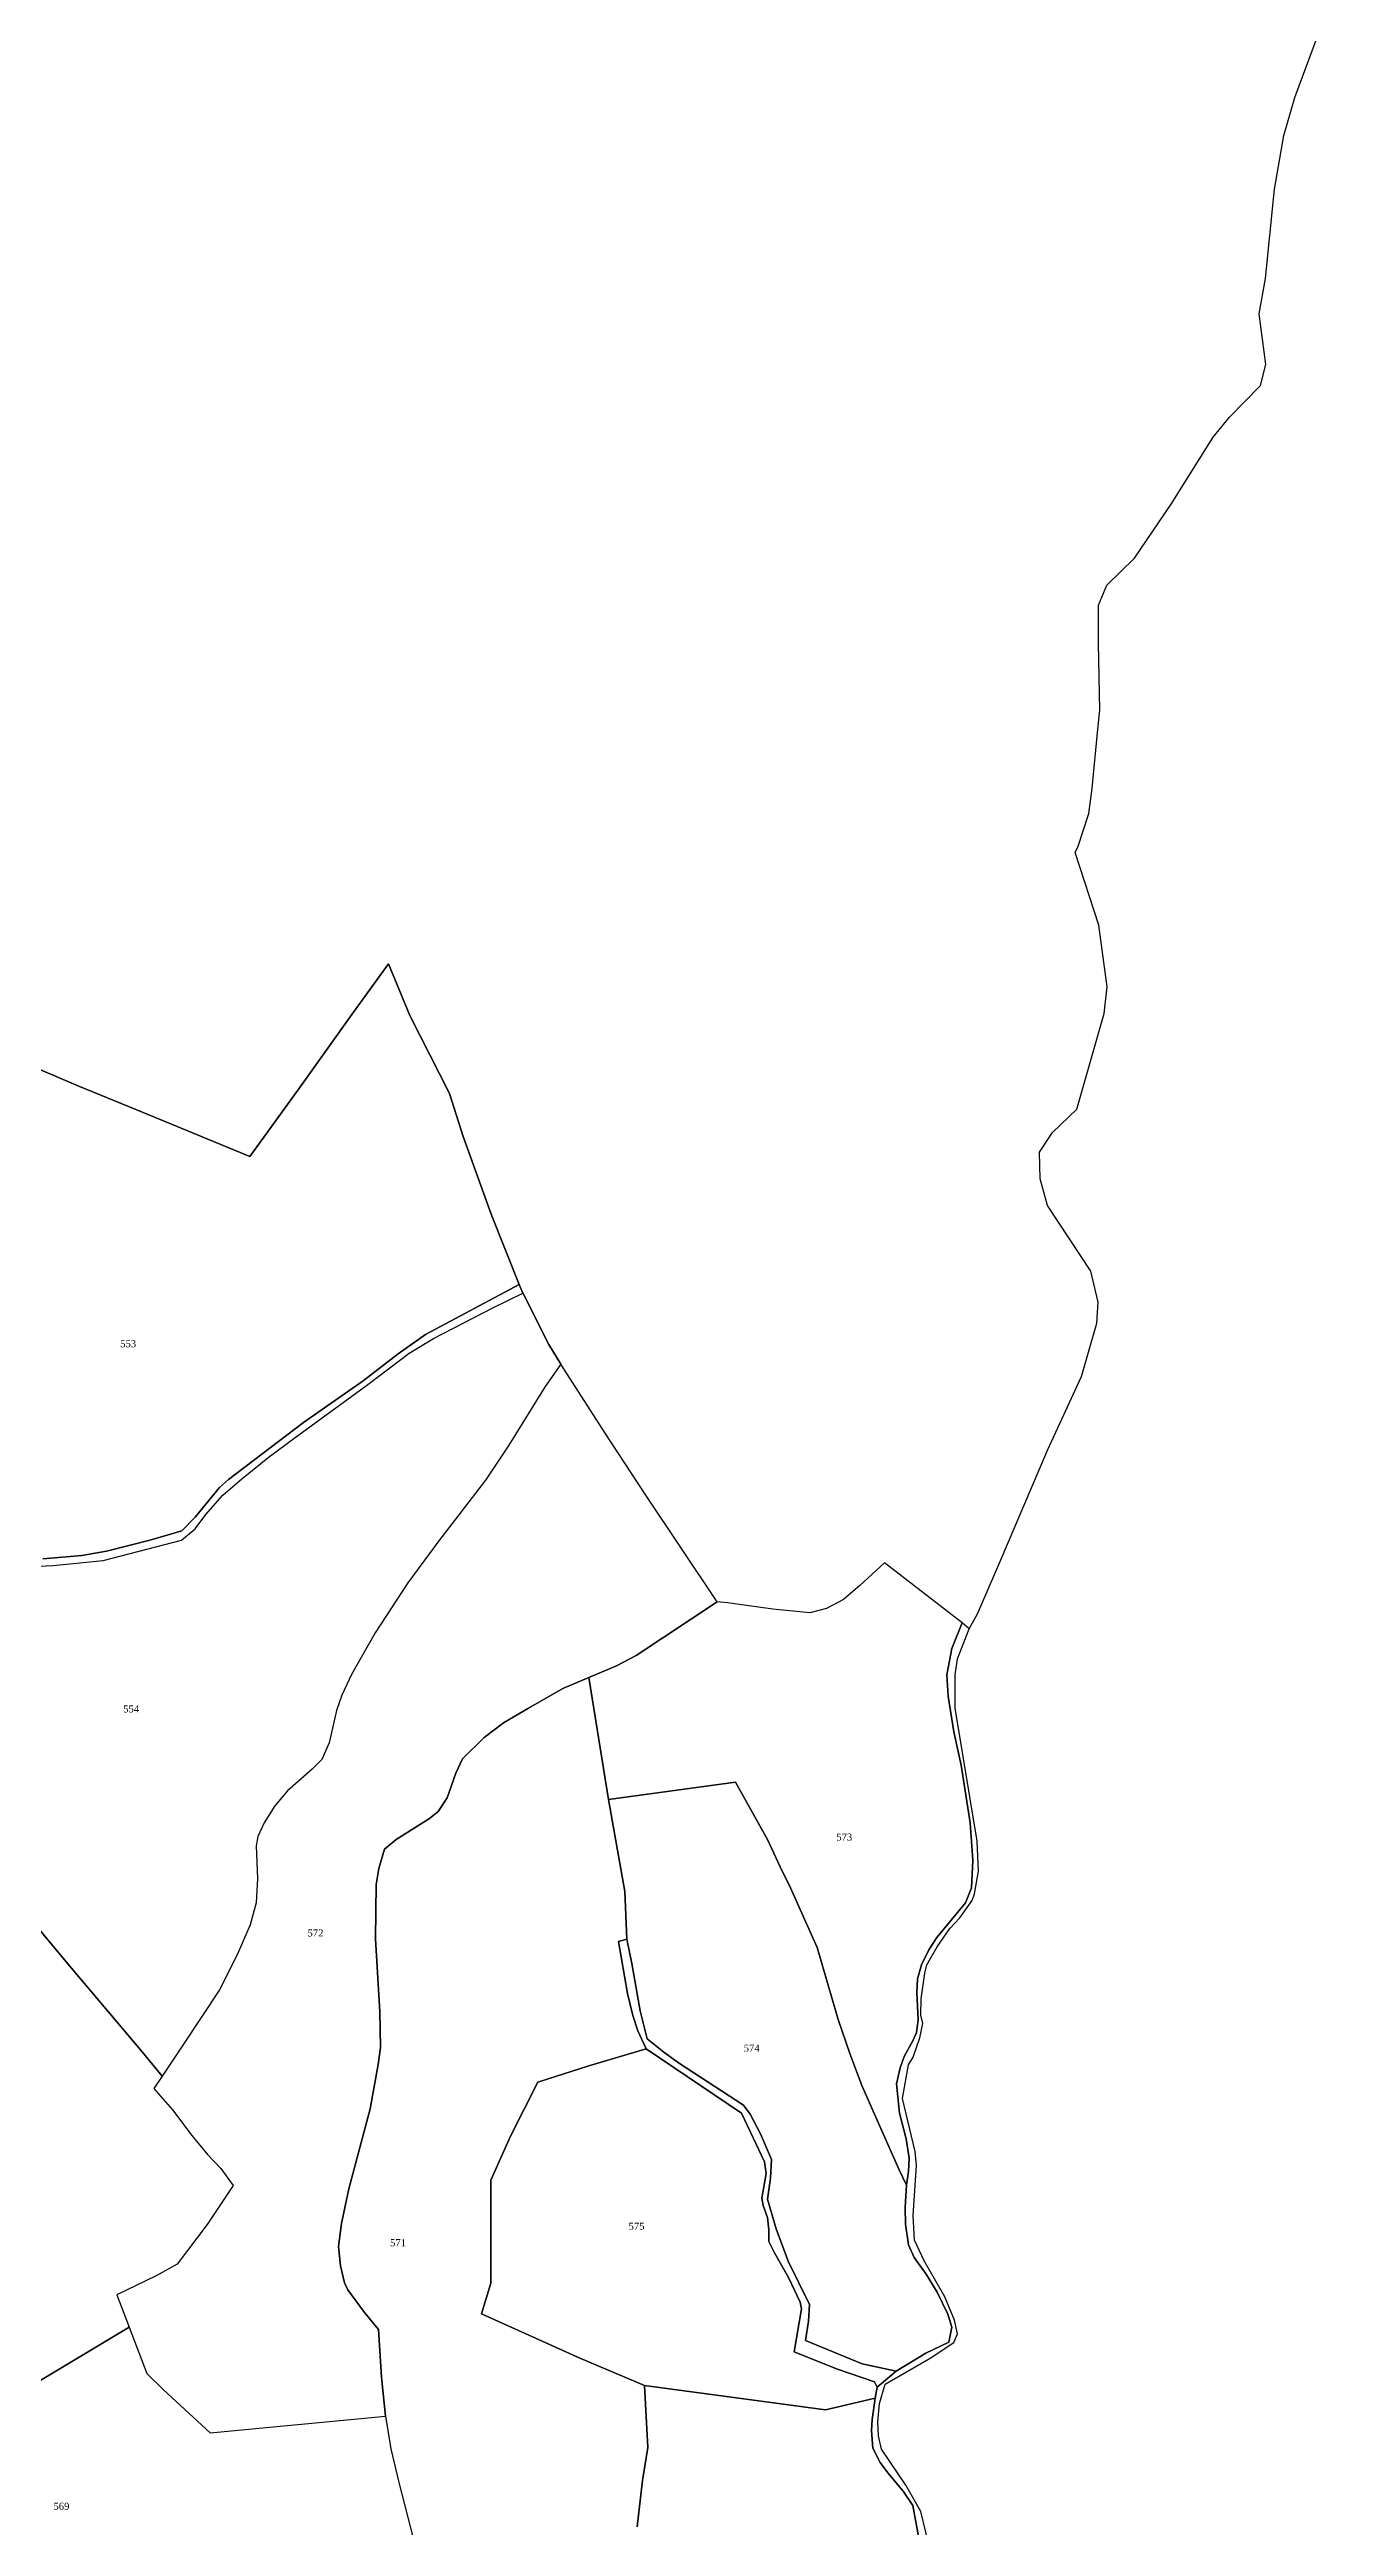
# Model space of a CAD drawing. Extents: x 1206804 to 1210977, y 6152742 to 6157901.
# Drawn here: x 1210420 to 1210785, y 6153557 to 6154259 of the extents above; entities that cross this region are included whole.
import ezdxf

# ---------------------------------------------------------------- set-up
doc = ezdxf.new("R2010")
doc.units = 0
doc.linetypes.add('CONTINU', pattern=[0])
for name, color, linetype in [('1LIEUDIT', 7, 'CONTINU'), ('1PARCELLE', 7, 'CONTINU'), ('1SECTION', 7, 'CONTINU'), ('1SUBDSECT', 7, 'CONTINU'), ('1TRONFLUV', 7, 'CONTINU'), ('3CHEMIN', 7, 'CONTINU'), ('3PARCELLETEX', 7, 'CONTINU')]:
    doc.layers.add(name, color=color, linetype=linetype)
doc.styles.get("Standard").update_dxf_attribs({"font": 'Times New Roman'})

msp = doc.modelspace()

# ---------------------------------------------------------------- linework, layer by layer
at = {"layer": '1LIEUDIT'}
msp.add_lwpolyline([(1210671.49, 6153543.84), (1210667.2, 6153561.41), (1210662.94, 6153568.87), (1210656.03, 6153579.12), (1210655.27, 6153582.83), (1210655.05, 6153586.87), (1210655.54, 6153592.06), (1210657.09, 6153597.52), (1210669.89, 6153604.85), (1210676.62, 6153609.35), (1210677.6, 6153611.75), (1210676.73, 6153615.68), (1210674, 6153622.26), (1210668.2, 6153632.46), (1210665.39, 6153638.32), (1210665.02, 6153645.28), (1210666.04, 6153659.42), (1210665.64, 6153663.37), (1210662.04, 6153678.43), (1210663.72, 6153688), (1210665.06, 6153690.1), (1210666.95, 6153695.58), (1210667.83, 6153699.65), (1210667.22, 6153701.98), (1210667.28, 6153706.65), (1210668.35, 6153713.94), (1210668.95, 6153716.24), (1210671.83, 6153721.41), (1210675.45, 6153726.61), (1210678.25, 6153729.64), (1210681.75, 6153734.47), (1210682.44, 6153736.37), (1210683.58, 6153742.83), (1210683.2, 6153751.3), (1210676.94, 6153788.98), (1210676.96, 6153798.46), (1210677.62, 6153802.96), (1210680.91, 6153811.41), (1210678.9, 6153813.17), (1210656.9, 6153830.14), (1210649.9, 6153823.75), (1210645.28, 6153819.77), (1210640.46, 6153817.23), (1210635.78, 6153815.94), (1210625.29, 6153817.06), (1210612.39, 6153818.82), (1210609.51, 6153819.06), (1210589.07, 6153849.59), (1210577.78, 6153866.9), (1210565.17, 6153886.44), (1210561.82, 6153891.95), (1210554.77, 6153905.87), (1210554.45, 6153906.57), (1210553.41, 6153909.01), (1210545.42, 6153928.9), (1210537.47, 6153950.94), (1210533.63, 6153963.11), (1210522.37, 6153985.16), (1210516.35, 6153999.82), (1210506.38, 6153986.13), (1210490.94, 6153964.41), (1210477, 6153945.19), (1210454.8, 6153954.39), (1210444.69, 6153958.53), (1210428.55, 6153965.16), (1210411.93, 6153972.2)], dxfattribs=at)
at = {"layer": '1PARCELLE'}
for points in [[(1210411.93, 6153972.2), (1210428.55, 6153965.16), (1210444.69, 6153958.53), (1210454.8, 6153954.39), (1210477, 6153945.19), (1210490.94, 6153964.41), (1210506.38, 6153986.13), (1210516.35, 6153999.82), (1210522.37, 6153985.16), (1210533.63, 6153963.11), (1210537.47, 6153950.94), (1210545.42, 6153928.9), (1210553.41, 6153909.01), (1210526.86, 6153894.83), (1210519.05, 6153889.34), (1210509.21, 6153881.68), (1210492.23, 6153869.92), (1210471.03, 6153853.79), (1210468.43, 6153851.45), (1210461.52, 6153843.08), (1210457.78, 6153839.19), (1210449.04, 6153836.62), (1210436.37, 6153833.45), (1210429.4, 6153832.21), (1210418.34, 6153831.31)], [(1210418.34, 6153831.31), (1210429.4, 6153832.21), (1210436.37, 6153833.45), (1210449.04, 6153836.62), (1210457.78, 6153839.19), (1210461.52, 6153843.08), (1210468.43, 6153851.45), (1210471.03, 6153853.79), (1210492.23, 6153869.92), (1210509.21, 6153881.68), (1210519.05, 6153889.34), (1210526.86, 6153894.83), (1210553.41, 6153909.01), (1210554.45, 6153906.57), (1210554.77, 6153905.87), (1210561.82, 6153891.95), (1210565.17, 6153886.44), (1210560.74, 6153880.05), (1210550.47, 6153863.5), (1210543.88, 6153853.56), (1210530.58, 6153836.35), (1210521.83, 6153824.46), (1210512.55, 6153810.3), (1210505.86, 6153798.51), (1210503.09, 6153792.64), (1210501.61, 6153788.32), (1210499.49, 6153779.12), (1210497.41, 6153774.42), (1210494.74, 6153771.67), (1210487.7, 6153765.58), (1210484.14, 6153761.32), (1210481.07, 6153756.5), (1210479.34, 6153752.64), (1210478.8, 6153750.03), (1210479.26, 6153740.73), (1210478.88, 6153733.86), (1210477.13, 6153727.6), (1210473.48, 6153719.12), (1210468.42, 6153709.16), (1210458.05, 6153693.57), (1210452.23, 6153684.76), (1210446.1, 6153692.16), (1210425.49, 6153716.55), (1210411.5, 6153733.37)], [(1210586.8, 6153557.09), (1210588.3, 6153570.19), (1210589.83, 6153579.6), (1210588.87, 6153597.09), (1210570.39, 6153604.95), (1210542.69, 6153617.4), (1210545.35, 6153626.16), (1210545.32, 6153655.27), (1210550.9, 6153667.73), (1210558.68, 6153683.03), (1210573.1, 6153687.66), (1210589.37, 6153692.48), (1210587.06, 6153697.63), (1210585.63, 6153701.89), (1210584.11, 6153708.16), (1210581.54, 6153722.85), (1210583.92, 6153723.51), (1210583.31, 6153737.01), (1210578.66, 6153763.07), (1210573.13, 6153797.63), (1210565.77, 6153794.57), (1210556.01, 6153788.99), (1210548.97, 6153784.8), (1210543.43, 6153780.71), (1210537.31, 6153774.63), (1210535.47, 6153770.57), (1210532.98, 6153763.6), (1210530.46, 6153759.7), (1210527.93, 6153757.73), (1210518.52, 6153751.78), (1210515.18, 6153749.02), (1210513.59, 6153743.53), (1210512.86, 6153739), (1210512.66, 6153723.61), (1210513.86, 6153703.01), (1210514.05, 6153692.88), (1210513.4, 6153688.09), (1210511.19, 6153675.52), (1210505.1, 6153652.84), (1210502.99, 6153642.97), (1210502.22, 6153636.51), (1210502.78, 6153631.01), (1210503.88, 6153626.21), (1210504.78, 6153624.21), (1210509.51, 6153617.78), (1210513.5, 6153613.02), (1210514.38, 6153599.45), (1210515.52, 6153588.44), (1210516.98, 6153579.21), (1210519.24, 6153569.67), (1210524.15, 6153550.57)], [(1210411.5, 6153733.37), (1210425.49, 6153716.55), (1210446.1, 6153692.16), (1210452.23, 6153684.76), (1210449.85, 6153681.21), (1210455.15, 6153675.21), (1210460.59, 6153667.97), (1210465.04, 6153662.53), (1210468.85, 6153658.55), (1210472.34, 6153653.82), (1210464.95, 6153642.72), (1210456.46, 6153631.51), (1210450.51, 6153628.21), (1210439.35, 6153622.77), (1210442.81, 6153613.62), (1210417.35, 6153598.4)], [(1210372.27, 6153548.24), (1210383.64, 6153567.25), (1210390.17, 6153577.56), (1210393.06, 6153580.77), (1210397.33, 6153584.57), (1210407.34, 6153591.87), (1210417.35, 6153598.4), (1210442.81, 6153613.62), (1210447.86, 6153600.51), (1210452.6, 6153595.87), (1210465.79, 6153583.74), (1210515.52, 6153588.44), (1210516.98, 6153579.21), (1210519.24, 6153569.67), (1210524.15, 6153550.57)], [(1210666.58, 6153554.4), (1210664.98, 6153563.19), (1210662.21, 6153567.25), (1210657.87, 6153572.35), (1210655.71, 6153575.29), (1210653.61, 6153579.34), (1210653.23, 6153584.35), (1210653.44, 6153587.54), (1210654.29, 6153593.59), (1210640.23, 6153590.21), (1210588.87, 6153597.09), (1210588.87, 6153597.09), (1210589.83, 6153579.6), (1210588.3, 6153570.19), (1210586.8, 6153557.09)]]:
    msp.add_lwpolyline(points, dxfattribs=at)
for points in [[(1210515.52, 6153588.44), (1210514.38, 6153599.45), (1210513.5, 6153613.02), (1210509.51, 6153617.78), (1210504.78, 6153624.21), (1210503.88, 6153626.21), (1210502.78, 6153631.01), (1210502.22, 6153636.51), (1210502.99, 6153642.97), (1210505.1, 6153652.84), (1210511.19, 6153675.52), (1210513.4, 6153688.09), (1210514.05, 6153692.88), (1210513.86, 6153703.01), (1210512.66, 6153723.61), (1210512.86, 6153739), (1210513.59, 6153743.53), (1210515.18, 6153749.02), (1210518.52, 6153751.78), (1210527.93, 6153757.73), (1210530.46, 6153759.7), (1210532.98, 6153763.6), (1210535.47, 6153770.57), (1210537.31, 6153774.63), (1210543.43, 6153780.71), (1210548.97, 6153784.8), (1210556.01, 6153788.99), (1210565.77, 6153794.57), (1210573.13, 6153797.63), (1210580.99, 6153800.94), (1210586.55, 6153803.91), (1210609.51, 6153819.06), (1210589.07, 6153849.59), (1210577.78, 6153866.9), (1210565.17, 6153886.44), (1210560.74, 6153880.05), (1210550.47, 6153863.5), (1210543.88, 6153853.56), (1210530.58, 6153836.35), (1210521.83, 6153824.46), (1210512.55, 6153810.3), (1210505.86, 6153798.51), (1210503.09, 6153792.64), (1210501.61, 6153788.32), (1210499.49, 6153779.12), (1210497.41, 6153774.42), (1210494.74, 6153771.67), (1210487.7, 6153765.58), (1210484.14, 6153761.32), (1210481.07, 6153756.5), (1210479.34, 6153752.64), (1210478.8, 6153750.03), (1210479.26, 6153740.73), (1210478.88, 6153733.86), (1210477.13, 6153727.6), (1210473.48, 6153719.12), (1210468.42, 6153709.16), (1210458.05, 6153693.57), (1210452.23, 6153684.76), (1210449.85, 6153681.21), (1210455.15, 6153675.21), (1210460.59, 6153667.97), (1210465.04, 6153662.53), (1210468.85, 6153658.55), (1210472.34, 6153653.82), (1210464.95, 6153642.72), (1210456.46, 6153631.51), (1210450.51, 6153628.21), (1210439.35, 6153622.77), (1210442.81, 6153613.62), (1210447.86, 6153600.51), (1210452.6, 6153595.87), (1210465.79, 6153583.74), (1210515.52, 6153588.44)], [(1210573.13, 6153797.63), (1210578.66, 6153763.07), (1210614.66, 6153768.03), (1210623.89, 6153751.63), (1210627.28, 6153744.19), (1210630.25, 6153738.12), (1210637.88, 6153721.23), (1210643.82, 6153700.83), (1210647.1, 6153691.19), (1210650.52, 6153682.12), (1210655.89, 6153669.92), (1210661.04, 6153658.23), (1210663.2, 6153653.86), (1210663.76, 6153657.79), (1210663.89, 6153661.49), (1210663.06, 6153667.02), (1210661.2, 6153674.26), (1210660.32, 6153682.56), (1210661.4, 6153687.12), (1210662.49, 6153690.28), (1210665.02, 6153694.94), (1210665.98, 6153697.14), (1210666.47, 6153700.73), (1210666.1, 6153708.49), (1210666.24, 6153712.32), (1210667.44, 6153716.28), (1210669.51, 6153720.49), (1210671.76, 6153724), (1210679.88, 6153733.86), (1210681.58, 6153738.08), (1210681.94, 6153745.97), (1210681.21, 6153756.54), (1210678.66, 6153772.88), (1210676.57, 6153782.3), (1210675, 6153792.4), (1210674.56, 6153798.4), (1210675.99, 6153805.88), (1210678.9, 6153813.17), (1210656.9, 6153830.14), (1210649.9, 6153823.75), (1210645.28, 6153819.77), (1210640.46, 6153817.23), (1210635.78, 6153815.94), (1210625.29, 6153817.06), (1210612.39, 6153818.82), (1210609.51, 6153819.06), (1210586.55, 6153803.91), (1210580.99, 6153800.94), (1210573.13, 6153797.63)], [(1210578.66, 6153763.07), (1210583.31, 6153737.01), (1210583.92, 6153723.51), (1210585.36, 6153716.69), (1210587.72, 6153703.23), (1210589.67, 6153695.29), (1210594.35, 6153691.59), (1210598.54, 6153688.55), (1210617, 6153676.56), (1210618.86, 6153674.01), (1210621.77, 6153668.42), (1210624.92, 6153661.19), (1210624.57, 6153655.81), (1210623.8, 6153649.9), (1210626.22, 6153641.52), (1210629.61, 6153632.37), (1210635.71, 6153620.11), (1210635.39, 6153615.4), (1210634.55, 6153609.87), (1210650.56, 6153603.29), (1210660.26, 6153601.21), (1210668.63, 6153606.28), (1210675.12, 6153609.45), (1210676.05, 6153613.63), (1210674.89, 6153617.38), (1210671.88, 6153623.6), (1210668.76, 6153628.62), (1210665.38, 6153633.36), (1210663.69, 6153636.94), (1210662.92, 6153642.79), (1210662.75, 6153647.53), (1210663.2, 6153653.86), (1210661.04, 6153658.23), (1210655.89, 6153669.92), (1210650.52, 6153682.12), (1210647.1, 6153691.19), (1210643.82, 6153700.83), (1210637.88, 6153721.23), (1210630.25, 6153738.12), (1210627.28, 6153744.19), (1210623.89, 6153751.63), (1210614.66, 6153768.03), (1210578.66, 6153763.07)], [(1210589.37, 6153692.48), (1210573.1, 6153687.66), (1210558.68, 6153683.03), (1210550.9, 6153667.73), (1210545.32, 6153655.27), (1210545.35, 6153626.16), (1210542.69, 6153617.4), (1210570.39, 6153604.95), (1210588.87, 6153597.09), (1210640.23, 6153590.21), (1210654.29, 6153593.59), (1210654.84, 6153596.64), (1210654.06, 6153598.17), (1210643.36, 6153601.86), (1210631.34, 6153606.69), (1210633.39, 6153618.85), (1210632.98, 6153620.72), (1210629.68, 6153627.68), (1210625.71, 6153634.67), (1210624.18, 6153637.88), (1210624.11, 6153641.25), (1210623.76, 6153644.7), (1210622.49, 6153648.08), (1210622.19, 6153650.23), (1210623.36, 6153657.18), (1210622.95, 6153660.47), (1210616.35, 6153674.26), (1210589.37, 6153692.48)]]:
    msp.add_lwpolyline(points, close=True, dxfattribs=at)
at = {"layer": '1SECTION'}
msp.add_lwpolyline([(1210671.49, 6153543.84), (1210667.2, 6153561.41), (1210662.94, 6153568.87), (1210656.03, 6153579.12), (1210655.27, 6153582.83), (1210655.05, 6153586.87), (1210655.54, 6153592.06), (1210657.09, 6153597.52), (1210669.89, 6153604.85), (1210676.62, 6153609.35), (1210677.6, 6153611.75), (1210676.73, 6153615.68), (1210674, 6153622.26), (1210668.2, 6153632.46), (1210665.39, 6153638.32), (1210665.02, 6153645.28), (1210666.04, 6153659.42), (1210665.64, 6153663.37), (1210662.04, 6153678.43), (1210663.72, 6153688), (1210665.06, 6153690.1), (1210666.95, 6153695.58), (1210667.83, 6153699.65), (1210667.22, 6153701.98), (1210667.28, 6153706.65), (1210668.35, 6153713.94), (1210668.95, 6153716.24), (1210671.83, 6153721.41), (1210675.45, 6153726.61), (1210678.25, 6153729.64), (1210681.75, 6153734.47), (1210682.44, 6153736.37), (1210683.58, 6153742.83), (1210683.2, 6153751.3), (1210676.94, 6153788.98), (1210676.96, 6153798.46), (1210677.62, 6153802.96), (1210677.62, 6153802.96), (1210680.91, 6153811.41), (1210683.25, 6153815.66), (1210689.62, 6153830.36), (1210703.26, 6153862.2), (1210712.81, 6153882.95), (1210717.15, 6153898.05), (1210717.46, 6153903.98), (1210715.37, 6153912.72), (1210703.16, 6153931.38), (1210701.01, 6153938.93), (1210700.85, 6153946.45), (1210704.53, 6153952.01), (1210711.4, 6153958.6), (1210719.15, 6153985.75), (1210720.06, 6153993.32), (1210717.7, 6154010.8), (1210710.98, 6154031.34), (1210711.8, 6154033.1), (1210714.87, 6154042.38), (1210715.76, 6154049.47), (1210717.42, 6154066.24), (1210718, 6154071.69), (1210717.57, 6154090.59), (1210717.54, 6154101.38), (1210719.97, 6154107.05), (1210727.77, 6154114.67), (1210738.15, 6154130.02), (1210750.04, 6154148.95), (1210754.74, 6154154.66), (1210763.46, 6154163.59), (1210764.97, 6154169.55), (1210763.09, 6154183.9), (1210764.94, 6154193.9), (1210767.46, 6154219.2), (1210770.11, 6154234.46), (1210773.23, 6154245.18), (1210785.32, 6154277.89)], dxfattribs=at)
at = {"layer": '1SUBDSECT'}
msp.add_lwpolyline([(1210671.49, 6153543.84), (1210667.2, 6153561.41), (1210662.94, 6153568.87), (1210656.03, 6153579.12), (1210655.27, 6153582.83), (1210655.05, 6153586.87), (1210655.54, 6153592.06), (1210657.09, 6153597.52), (1210669.89, 6153604.85), (1210676.62, 6153609.35), (1210677.6, 6153611.75), (1210676.73, 6153615.68), (1210674, 6153622.26), (1210668.2, 6153632.46), (1210665.39, 6153638.32), (1210665.02, 6153645.28), (1210666.04, 6153659.42), (1210665.64, 6153663.37), (1210662.04, 6153678.43), (1210663.72, 6153688), (1210665.06, 6153690.1), (1210666.95, 6153695.58), (1210667.83, 6153699.65), (1210667.22, 6153701.98), (1210667.28, 6153706.65), (1210668.35, 6153713.94), (1210668.95, 6153716.24), (1210671.83, 6153721.41), (1210675.45, 6153726.61), (1210678.25, 6153729.64), (1210681.75, 6153734.47), (1210682.44, 6153736.37), (1210683.58, 6153742.83), (1210683.2, 6153751.3), (1210676.94, 6153788.98), (1210676.96, 6153798.46), (1210677.62, 6153802.96), (1210680.91, 6153811.41), (1210678.9, 6153813.17), (1210656.9, 6153830.14), (1210649.9, 6153823.75), (1210645.28, 6153819.77), (1210640.46, 6153817.23), (1210635.78, 6153815.94), (1210625.29, 6153817.06), (1210612.39, 6153818.82), (1210609.51, 6153819.06), (1210589.07, 6153849.59), (1210577.78, 6153866.9), (1210565.17, 6153886.44), (1210561.82, 6153891.95), (1210554.77, 6153905.87), (1210554.45, 6153906.57), (1210553.41, 6153909.01), (1210545.42, 6153928.9), (1210537.47, 6153950.94), (1210533.63, 6153963.11), (1210522.37, 6153985.16), (1210516.35, 6153999.82), (1210506.38, 6153986.13), (1210490.94, 6153964.41), (1210477, 6153945.19), (1210454.8, 6153954.39), (1210444.69, 6153958.53), (1210428.55, 6153965.16), (1210411.93, 6153972.2)], dxfattribs=at)
at = {"layer": '1TRONFLUV'}
msp.add_lwpolyline([(1210671.49, 6153543.84), (1210667.2, 6153561.41), (1210662.94, 6153568.87), (1210656.03, 6153579.12), (1210655.27, 6153582.83), (1210655.05, 6153586.87), (1210655.54, 6153592.06), (1210657.09, 6153597.52), (1210669.89, 6153604.85), (1210676.62, 6153609.35), (1210677.6, 6153611.75), (1210676.73, 6153615.68), (1210674, 6153622.26), (1210668.2, 6153632.46), (1210665.39, 6153638.32), (1210665.02, 6153645.28), (1210666.04, 6153659.42), (1210665.64, 6153663.37), (1210662.04, 6153678.43), (1210663.72, 6153688), (1210665.06, 6153690.1), (1210666.95, 6153695.58), (1210667.83, 6153699.65), (1210667.22, 6153701.98), (1210667.28, 6153706.65), (1210668.35, 6153713.94), (1210668.95, 6153716.24), (1210671.83, 6153721.41), (1210675.45, 6153726.61), (1210678.25, 6153729.64), (1210681.75, 6153734.47), (1210682.44, 6153736.37), (1210683.58, 6153742.83), (1210683.2, 6153751.3), (1210676.94, 6153788.98), (1210676.96, 6153798.46), (1210677.62, 6153802.96), (1210680.91, 6153811.41), (1210678.9, 6153813.17), (1210675.99, 6153805.88), (1210674.56, 6153798.4), (1210675, 6153792.4), (1210676.57, 6153782.3), (1210678.66, 6153772.88), (1210681.21, 6153756.54), (1210681.94, 6153745.97), (1210681.58, 6153738.08), (1210679.88, 6153733.86), (1210671.76, 6153724), (1210669.51, 6153720.49), (1210667.44, 6153716.28), (1210666.24, 6153712.32), (1210666.1, 6153708.49), (1210666.47, 6153700.73), (1210665.98, 6153697.14), (1210665.02, 6153694.94), (1210662.49, 6153690.28), (1210661.4, 6153687.12), (1210660.32, 6153682.56), (1210661.2, 6153674.26), (1210663.06, 6153667.02), (1210663.89, 6153661.49), (1210663.76, 6153657.79), (1210663.2, 6153653.86), (1210662.75, 6153647.53), (1210662.92, 6153642.79), (1210663.69, 6153636.94), (1210665.38, 6153633.36), (1210668.76, 6153628.62), (1210671.88, 6153623.6), (1210674.89, 6153617.38), (1210676.05, 6153613.63), (1210675.12, 6153609.45), (1210668.63, 6153606.28), (1210660.26, 6153601.21), (1210654.84, 6153596.64), (1210654.29, 6153593.59), (1210653.44, 6153587.54), (1210653.23, 6153584.35), (1210653.61, 6153579.34), (1210655.71, 6153575.29), (1210657.87, 6153572.35), (1210662.21, 6153567.25), (1210664.98, 6153563.19), (1210666.58, 6153554.4)], dxfattribs=at)
msp.add_lwpolyline([(1210660.26, 6153601.21), (1210650.56, 6153603.29), (1210634.55, 6153609.87), (1210635.39, 6153615.4), (1210635.71, 6153620.11), (1210629.61, 6153632.37), (1210626.22, 6153641.52), (1210623.8, 6153649.9), (1210624.57, 6153655.81), (1210624.92, 6153661.19), (1210621.77, 6153668.42), (1210618.86, 6153674.01), (1210617, 6153676.56), (1210598.54, 6153688.55), (1210594.35, 6153691.59), (1210589.67, 6153695.29), (1210587.72, 6153703.23), (1210585.36, 6153716.69), (1210583.92, 6153723.51), (1210581.54, 6153722.85), (1210584.11, 6153708.16), (1210585.63, 6153701.89), (1210587.06, 6153697.63), (1210589.37, 6153692.48), (1210616.35, 6153674.26), (1210622.95, 6153660.47), (1210623.36, 6153657.18), (1210622.19, 6153650.23), (1210622.49, 6153648.08), (1210623.76, 6153644.7), (1210624.11, 6153641.25), (1210624.18, 6153637.88), (1210625.71, 6153634.67), (1210629.68, 6153627.68), (1210632.98, 6153620.72), (1210633.39, 6153618.85), (1210631.34, 6153606.69), (1210643.36, 6153601.86), (1210654.06, 6153598.17), (1210654.84, 6153596.64), (1210660.26, 6153601.21)], close=True, dxfattribs=at)
at = {"layer": '3CHEMIN'}
msp.add_lwpolyline([(1210367.54, 6153828.75), (1210378.01, 6153826.38), (1210383.57, 6153826.42), (1210387.52, 6153827.27), (1210405.45, 6153828.65), (1210421.33, 6153829.41), (1210435.43, 6153830.85), (1210457.63, 6153836.58), (1210461.55, 6153839.79), (1210464.58, 6153843.84), (1210469.41, 6153849.32), (1210474.73, 6153853.95), (1210482.66, 6153860.22), (1210489.88, 6153865.6), (1210510.49, 6153880.62), (1210522.19, 6153889.53), (1210529.12, 6153893.67), (1210545.9, 6153902.37), (1210554.45, 6153906.57)], dxfattribs=at)

# ---------------------------------------------------------------- texts
at = {"layer": '3PARCELLETEX'}
for s, p in [('553', (1210440.29, 6153891.21)), ('554', (1210441.15, 6153787.77)), ('573', (1210643.25, 6153751.47)), ('572', (1210493.38, 6153724.32)), ('574', (1210617.01, 6153691.69)), ('575', (1210584.38, 6153641.24)), ('571', (1210516.78, 6153636.58)), ('569', (1210421.38, 6153561.93))]:
    msp.add_text(s, height=2, dxfattribs=at).set_placement(p)

doc.saveas('drawing.dxf')
